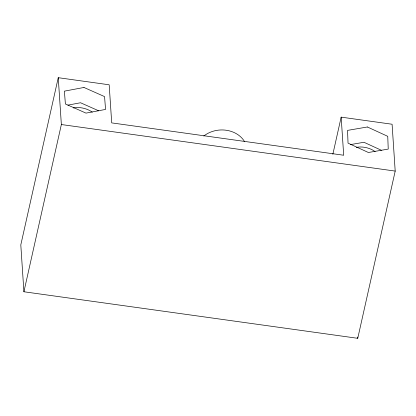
<?xml version="1.0" encoding="UTF-8"?>
<svg xmlns="http://www.w3.org/2000/svg" width="416" height="416" viewBox="0 0 416 416"><rect width="100%" height="100%" fill="white"/><g stroke="black" fill="none" stroke-linecap="round" stroke-linejoin="round"><path stroke-width="0.62" d="M341.162 117.14L343.694 155.241L111.706 122.892L109.174 84.791L58.25 77.688L20.8 244.915L23.91 291.762L357.75 338.312L395.2 171.085L392.09 124.238L341.162 117.14L332.847 154.289M23.91 291.762L61.36 124.535L58.25 77.688M67.912 105.134L80.543 102.752L98.779 110.848M350.522 144.581L363.969 142.277L381.415 150.285M61.36 124.535L395.2 171.085M357.666 337.028L357.75 338.312M356.33 147.404A14.404 7.597 12.6 0 1 375.133 151.648M73.414 107.957A14.404 7.597 12.6 0 1 92.222 112.2M203.798 136.027A25.932 21.772 -3.8 0 1 244.613 141.721M83.964 87.464L64.386 91.151L65.395 103.979L85.987 113.116L105.565 109.429L104.556 96.6L83.964 87.464M367.396 126.984L347.542 130.39L348.041 143.146L368.389 152.495L388.237 149.089L387.743 136.334L367.396 126.984"/></g></svg>
